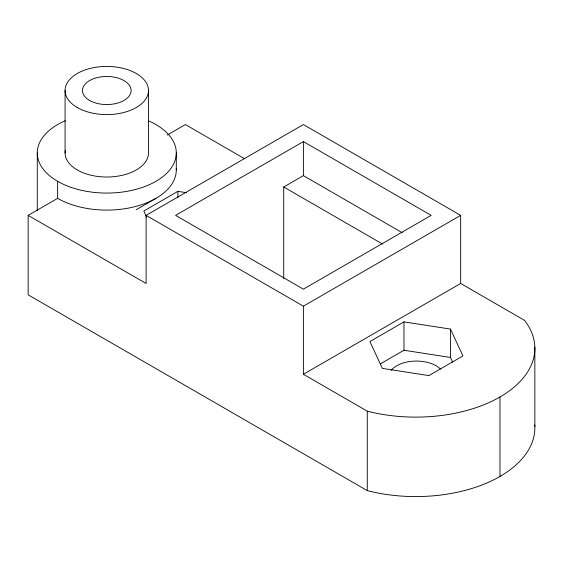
<?xml version="1.0" encoding="UTF-8"?>
<svg xmlns="http://www.w3.org/2000/svg" width="563" height="563" viewBox="0 0 563 563"><rect width="100%" height="100%" fill="white"/><g stroke="black" fill="none" stroke-linecap="round" stroke-linejoin="round"><path stroke-width="0.84" d="M534.759 424.875A119.11 68.77 0 0 1 367.28 490.619L28.15 294.822L28.15 215.369L57.637 198.345A69.509 40.128 0 0 0 134.67 206.727A69.509 40.128 0 0 0 176.24 168.365M167.281 135.043L185.424 124.571L244.785 158.836M136.077 209.816L155.937 198.345M186.494 192.687L177.88 191.357L143.825 211.012L146.76 217.332M146.106 215.369L303.387 124.564L460.661 215.369L460.661 283.471L303.387 374.275L303.387 306.173L146.106 215.369L146.106 283.471L28.15 215.369M303.387 141.594L175.6 215.369L303.387 289.15L431.174 215.369L303.387 141.594L303.387 175.642L402.271 232.737M283.724 278.671L283.724 186.993L303.387 175.642M303.387 306.173L460.661 215.369M403.967 321.881L369.912 341.544L382.376 368.399L428.893 375.591L462.941 355.936L450.477 329.081L403.967 321.881L403.967 350.256L380.504 363.804M403.967 350.256L450.477 357.456L452.68 362.192M460.661 283.471L524.554 320.361A119.11 68.77 0 0 1 499.979 396.978L499.979 476.432M283.724 186.993L382.608 244.082M303.387 374.275L367.28 411.166A119.11 68.77 0 0 0 499.979 396.978M534.85 347.139L534.85 426.592M450.477 329.081L450.477 357.456M367.28 411.166L367.28 490.619M177.88 191.357L177.88 197.374M176.296 152.946L176.296 169.97M148.491 90.516L148.491 152.946A41.704 24.075 0 0 1 104.746 176.993A41.704 24.075 0 0 1 65.287 150.588M65.083 90.516L65.083 152.946M57.637 181.321L57.637 198.345M37.285 152.946L37.285 210.829M149.104 121.108A69.509 40.128 0 0 1 157.802 180.202A69.509 40.128 0 0 1 55.09 179.766A69.509 40.128 0 0 1 65.287 120.749M391.236 370.327A27.805 16.053 0 0 1 415.22 361.08A27.805 16.053 0 0 1 440.505 369.089M77.3 107.54A41.704 24.075 0 0 0 147.07 96.745A41.704 24.075 0 0 0 95.992 67.257A41.704 24.075 0 0 0 77.3 107.54M89.587 100.446A24.329 14.047 0 0 0 130.285 94.148A24.329 14.047 0 0 0 100.496 76.948A24.329 14.047 0 0 0 89.587 100.446"/></g></svg>
